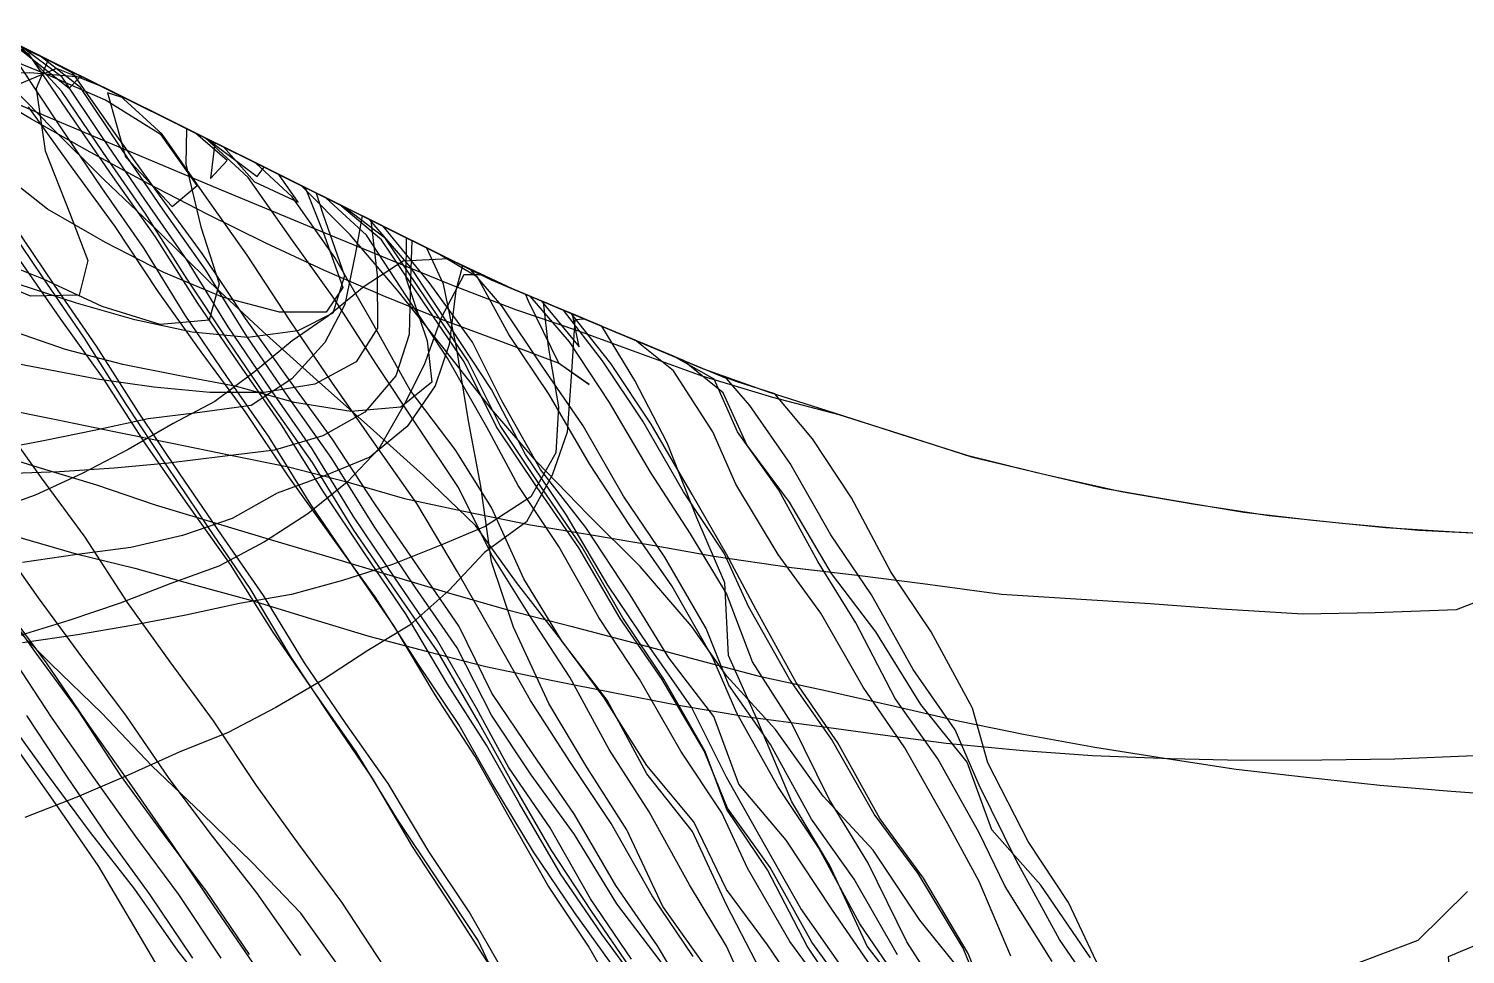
# Model space of a CAD drawing. Header units: metres. Extents: x -15 to 14.9, y 25.7 to 34.3.
# Drawn here: x -7.491 to -3.754, y 31.264 to 33.673 of the extents above; entities that cross this region are included whole.
import ezdxf

# ---------------------------------------------------------------- set-up
doc = ezdxf.new("R2010")
doc.units = ezdxf.units.M
doc.header["$MEASUREMENT"] = 0
doc.layers.add('Layer 01', color=12, linetype='Continuous', true_color=0xc80000)
doc.layers.add('Layer 02', color=192, linetype='Continuous', true_color=0x7d26cd)

msp = doc.modelspace()

# ---------------------------------------------------------------- linework, layer by layer
at = {"layer": 'Layer 01'}
for points in [[(-7.604, 33.673, 4.3773), (-7.4514, 33.5972, 4.2869), (-7.2988, 33.5213, 4.1965), (-7.1462, 33.4455, 4.1061), (-6.9936, 33.3696, 4.0158), (-6.841, 33.2938, 3.9254), (-6.6884, 33.2179, 3.835), (-6.5358, 33.1421, 3.7446), (-6.3832, 33.0662, 3.6542), (-6.2222, 32.9914, 3.565), (-6.061, 32.9239, 3.4846), (-5.8996, 32.8563, 3.404), (-5.7383, 32.7887, 3.3235), (-5.5677, 32.7281, 3.2512), (-5.3962, 32.6733, 3.1859), (-5.2238, 32.6182, 3.1203), (-5.0512, 32.5631, 3.0545), (-4.8758, 32.5196, 3.0027), (-4.6951, 32.4777, 2.9528), (-4.5161, 32.446, 2.915), (-4.3303, 32.4147, 2.8777), (-4.1511, 32.3944, 2.8535), (-3.9617, 32.3746, 2.8299), (-3.7821, 32.3636, 2.8168), (-3.591, 32.3541, 2.8055)], [(-7.6111, 33.5156, 4.505), (-7.4585, 33.4508, 4.4062), (-7.3061, 33.3864, 4.3071), (-7.1536, 33.3223, 4.2079), (-7.0011, 33.2584, 4.1084), (-6.8486, 33.1949, 4.0087), (-6.6962, 33.1316, 3.9088), (-6.5438, 33.0687, 3.8087), (-6.3914, 33.0061, 3.7084), (-6.2253, 32.9421, 3.6054), (-6.064, 32.8876, 3.5149), (-5.9023, 32.8289, 3.4272), (-5.7407, 32.77, 3.3399), (-5.5562, 32.7138, 3.255), (-5.3838, 32.6693, 3.1812), (-5.2113, 32.6142, 3.1155), (-5.0389, 32.5591, 3.0499), (-4.8426, 32.5119, 2.9935), (-4.6492, 32.4683, 2.9416), (-4.4629, 32.437, 2.9043), (-4.2645, 32.4062, 2.8676), (-4.0745, 32.3864, 2.844), (-3.8752, 32.3682, 2.8224), (-3.6832, 32.3587, 2.8109)], [(-7.5717, 32.6868, 5.0091), (-7.4204, 32.6559, 4.8935), (-7.2691, 32.6251, 4.7778), (-7.1178, 32.5943, 4.662), (-6.9665, 32.5635, 4.5463), (-6.8152, 32.5328, 4.4306), (-6.6641, 32.4937, 4.3193), (-6.5139, 32.4504, 4.2093), (-6.3639, 32.4187, 4.0921), (-6.1865, 32.3823, 3.9674), (-6.0276, 32.3563, 3.8613), (-5.8683, 32.3289, 3.7559), (-5.7089, 32.3005, 3.6509), (-5.5073, 32.2709, 3.5452), (-5.3367, 32.2506, 3.4577), (-5.1658, 32.2289, 3.3708), (-4.9608, 32.2018, 3.2768), (-4.7813, 32.1899, 3.2076), (-4.5745, 32.1771, 3.1386), (-4.3896, 32.1636, 3.0899), (-4.1774, 32.1506, 3.046), (-3.989, 32.1539, 3.0049), (-3.7776, 32.1618, 2.9712), (-3.6132, 32.2245, 2.907)], [(-7.6198, 32.5785, 5.1074), (-7.4673, 32.5322, 4.9987), (-7.3148, 32.486, 4.8899), (-7.1621, 32.4342, 4.7839), (-7.0096, 32.388, 4.6751), (-6.857, 32.3424, 4.5661), (-6.7045, 32.2967, 4.457), (-6.552, 32.2509, 4.348), (-6.3994, 32.2048, 4.2391), (-6.2426, 32.1595, 4.1323), (-6.0814, 32.1185, 4.0354), (-5.9199, 32.0759, 3.9391), (-5.7582, 32.0321, 3.8433), (-5.5912, 31.9877, 3.7587), (-5.4191, 31.9507, 3.6815), (-5.2465, 31.9121, 3.605), (-5.0736, 31.872, 3.5291), (-4.8989, 31.836, 3.4685), (-4.7177, 31.8031, 3.412), (-4.5372, 31.7744, 3.3684), (-4.3506, 31.7465, 3.3279), (-4.1673, 31.725, 3.3005), (-3.9769, 31.7045, 3.2763), (-3.7914, 31.6892, 3.263), (-3.5992, 31.6753, 3.2535)], [(-7.5208, 32.3509, 5.1358), (-7.3683, 32.3067, 5.0265), (-7.2157, 32.269, 4.9146), (-7.0632, 32.2267, 4.8046), (-6.9107, 32.1848, 4.6945), (-6.7584, 32.1386, 4.5863), (-6.6063, 32.0919, 4.4781), (-6.4544, 32.0523, 4.3664), (-6.3025, 32.0137, 4.2543), (-6.1279, 31.9771, 4.1432), (-5.9669, 31.9451, 4.0417), (-5.806, 31.9131, 3.9402), (-5.6205, 31.8821, 3.83), (-5.4486, 31.8596, 3.7455), (-5.2765, 31.8365, 3.6612), (-5.1047, 31.8137, 3.5769), (-4.9045, 31.7943, 3.4924), (-4.7239, 31.7819, 3.4255), (-4.5209, 31.7738, 3.3639), (-4.3353, 31.7694, 3.3115), (-4.1274, 31.7701, 3.2697), (-3.9378, 31.7727, 3.2336), (-3.7307, 31.7815, 3.2097)]]:
    msp.add_polyline3d(points, dxfattribs=at)
at = {"layer": 'Layer 02'}
for points in [[(-5.8878, 31.1629, 4.2801), (-6.0002, 31.3164, 4.3084), (-6.108, 31.4739, 4.3323), (-6.2144, 31.6566, 4.3407), (-6.3002, 31.8084, 4.3399), (-6.4035, 31.9699, 4.3594), (-6.5096, 32.1487, 4.3643), (-6.6176, 32.3079, 4.3755), (-6.7248, 32.4678, 4.3856), (-6.8341, 32.6423, 4.3803), (-6.944, 32.8005, 4.3802), (-7.0523, 32.96, 4.3778), (-7.1614, 33.1318, 4.3617), (-7.2725, 33.2888, 4.3493), (-7.3819, 33.4468, 4.3347), (-7.4899, 33.6057, 4.3179), (-7.5987, 33.6704, 4.3742)], [(-5.7455, 31.1015, 4.2003), (-5.8556, 31.2867, 4.2191), (-5.9639, 31.4437, 4.2435), (-6.0715, 31.628, 4.2519), (-6.1799, 31.7856, 4.263), (-6.2865, 31.9443, 4.2723), (-6.3715, 32.1171, 4.2605), (-6.4803, 32.2754, 4.2728), (-6.5894, 32.4337, 4.2855), (-6.7022, 32.6058, 4.2828), (-6.8154, 32.7617, 4.2871), (-6.9271, 32.9189, 4.2893), (-7.04, 33.0884, 4.2767), (-7.154, 33.2436, 4.2687), (-7.2662, 33.4001, 4.2578), (-7.3766, 33.5577, 4.2444), (-7.4877, 33.6152, 4.3084), (-7.5948, 33.6685, 4.3719)], [(-5.3729, 31.2266, 3.9577), (-5.4826, 31.3839, 3.9652), (-5.5924, 31.576, 3.9499), (-5.6762, 31.725, 3.9332), (-5.7669, 31.9075, 3.9146), (-5.8774, 32.065, 3.9136), (-5.9845, 32.225, 3.9089), (-6.0926, 32.4071, 3.8792), (-6.1993, 32.5651, 3.8608), (-6.2879, 32.7341, 3.8163), (-6.3914, 32.8917, 3.7962), (-6.4977, 33.0513, 3.7772), (-6.6036, 33.1758, 3.7848), (-6.7107, 33.229, 3.8482), (-6.8139, 33.2803, 3.9093), (-6.9015, 33.3238, 3.9612), (-6.9637, 33.3548, 3.998), (-6.9936, 33.3696, 4.0158), (-6.9848, 33.3652, 4.0105), (-6.9042, 33.2742, 4.0019), (-6.7908, 33.222, 3.9316), (-6.8404, 33.2935, 3.925), (-6.982, 33.3639, 4.0089), (-7.1347, 33.4398, 4.0993), (-7.2861, 33.515, 4.189), (-7.4361, 33.5896, 4.2779), (-7.5851, 33.6581, 4.3704)], [(-7.5081, 33.6254, 4.3205), (-7.365, 33.5542, 4.2357), (-7.4313, 33.5872, 4.275), (-7.5825, 33.6623, 4.3646)], [(-5.8466, 31.2438, 4.2264), (-5.9612, 31.3955, 4.2569), (-6.0718, 31.5763, 4.2735), (-6.184, 31.7312, 4.2884), (-6.2879, 31.8867, 4.2972), (-6.377, 32.0617, 4.2942), (-6.4858, 32.2201, 4.3064), (-6.594, 32.3792, 4.3179), (-6.7028, 32.5544, 4.3161), (-6.8138, 32.712, 4.3173), (-6.9228, 32.871, 4.3159), (-7.0306, 33.0446, 4.3012), (-7.1413, 33.2018, 4.2884), (-7.25, 33.3602, 4.2726), (-7.3567, 33.5198, 4.2541), (-7.4637, 33.6033, 4.2942), (-7.5692, 33.6557, 4.3567)], [(-5.6089, 31.135, 4.1094), (-5.6762, 31.2851, 4.0972), (-5.7724, 31.4448, 4.1125), (-5.8776, 31.6352, 4.1123), (-5.9813, 31.797, 4.1184), (-6.0836, 31.9851, 4.1065), (-6.188, 32.1453, 4.0997), (-6.2879, 32.305, 4.0899), (-6.3731, 32.479, 4.0621), (-6.4796, 32.639, 4.0577), (-6.5868, 32.7992, 4.0538), (-6.698, 32.9715, 4.0335), (-6.8099, 33.128, 4.0223), (-6.9206, 33.2854, 4.0093), (-7.0312, 33.3883, 4.0381), (-7.142, 33.4434, 4.1037), (-7.2454, 33.4948, 4.1649), (-7.3262, 33.5349, 4.2128), (-7.37, 33.5567, 4.2387), (-7.3607, 33.5521, 4.2332), (-7.2488, 33.4964, 4.1669), (-7.1727, 33.4586, 4.1218), (-7.3103, 33.527, 4.2034), (-7.4541, 33.5985, 4.2885), (-7.5612, 33.6517, 4.352)], [(-5.5989, 31.2435, 4.07), (-5.6762, 31.3929, 4.0632), (-5.7649, 31.5838, 4.0542), (-5.8836, 31.7341, 4.0756), (-5.9866, 31.9256, 4.0663), (-6.104, 32.0779, 4.0731), (-6.2038, 32.2415, 4.0612), (-6.2879, 32.4272, 4.017), (-6.3824, 32.5784, 4.0072), (-6.4988, 32.7321, 4.016), (-6.6006, 32.9137, 3.983), (-6.6949, 33.078, 3.9487), (-6.8057, 33.2355, 3.9357), (-6.9005, 33.3233, 3.9606), (-7.0105, 33.378, 4.0258), (-7.084, 33.4146, 4.0693), (-7.1041, 33.4245, 4.0812), (-7.081, 33.4131, 4.0675), (-7.01, 33.3778, 4.0255), (-7.1143, 33.4296, 4.0873), (-7.2659, 33.505, 4.1771), (-7.3941, 33.5687, 4.253), (-7.4876, 33.6152, 4.3084), (-7.5391, 33.6407, 4.3389)], [(-5.7633, 31.2585, 4.165), (-5.87, 31.4169, 4.1879), (-5.9759, 31.6043, 4.1944), (-6.0823, 31.7638, 4.2033), (-6.1859, 31.9251, 4.2094), (-6.2879, 32.1044, 4.1943), (-6.3758, 32.2595, 4.1901), (-6.4817, 32.4376, 4.1879), (-6.5927, 32.5949, 4.1894), (-6.7029, 32.7531, 4.1895), (-6.8113, 32.9127, 4.1871), (-6.9232, 33.0835, 4.1667), (-7.0344, 33.2404, 4.1547), (-7.1443, 33.3982, 4.1406), (-7.2543, 33.4992, 4.1702), (-7.3642, 33.5538, 4.2353), (-7.4649, 33.6039, 4.2949), (-7.5373, 33.6398, 4.3378)], [(-5.3981, 31.1432, 3.9971), (-5.5117, 31.2974, 4.0076), (-5.6217, 31.4885, 4.0019), (-5.688, 31.6328, 3.9797), (-5.7954, 31.7926, 3.9892), (-5.9027, 31.9802, 3.9763), (-6.0087, 32.1406, 3.9706), (-6.1123, 32.3259, 3.9461), (-6.218, 32.4841, 3.9268), (-6.2995, 32.6358, 3.8948), (-6.4023, 32.8153, 3.8654), (-6.5079, 32.9751, 3.8456), (-6.6129, 33.1354, 3.8248), (-6.7182, 33.2328, 3.8527), (-6.8239, 33.2853, 3.9153), (-6.9227, 33.3344, 3.9738), (-7.0016, 33.3736, 4.0205), (-7.0503, 33.3978, 4.0494), (-7.0615, 33.4034, 4.056), (-6.9512, 33.3486, 3.9907), (-6.9652, 33.3555, 3.9989), (-7.1176, 33.4313, 4.0892), (-7.2346, 33.4894, 4.1585), (-7.2867, 33.506, 4.1965), (-7.2398, 33.3396, 4.2785), (-7.1182, 33.2102, 4.2594), (-7.0534, 33.2652, 4.1541), (-7.1467, 33.3968, 4.144), (-7.2916, 33.4874, 4.2156), (-7.4427, 33.5532, 4.3122), (-7.5946, 33.6146, 4.413)], [(-7.5274, 33.6304, 4.3354), (-7.3861, 33.5186, 4.2836), (-7.356, 33.5498, 4.2304), (-7.4959, 33.6193, 4.3133)], [(-5.9195, 31.2196, 4.2839), (-6.0276, 31.3767, 4.3081), (-6.132, 31.5366, 4.329), (-6.2385, 31.7192, 4.3318), (-6.3229, 31.872, 4.3326), (-6.4273, 32.0515, 4.3433), (-6.5367, 32.2094, 4.3563), (-6.6455, 32.3681, 4.3685), (-6.7533, 32.5438, 4.3691), (-6.8641, 32.7014, 4.3701), (-6.9727, 32.8607, 4.3681), (-7.079, 33.0215, 4.363), (-7.1882, 33.193, 4.3408), (-7.2973, 33.3511, 4.3256), (-7.4053, 33.5099, 4.309), (-7.5133, 33.6279, 4.3236)], [(-5.923, 31.2514, 4.2762), (-6.0303, 31.409, 4.2998), (-6.1352, 31.5938, 4.3109), (-6.2432, 31.7511, 4.3219), (-6.3266, 31.905, 4.322), (-6.431, 32.0851, 4.329), (-6.539, 32.2441, 4.3402), (-6.6464, 32.4039, 4.3506), (-6.7544, 32.5796, 4.3473), (-6.8644, 32.7379, 4.3472), (-6.9725, 32.8975, 4.3445), (-7.0797, 33.0712, 4.3285), (-7.1897, 33.2288, 4.3148), (-7.2978, 33.3875, 4.2983), (-7.4043, 33.5472, 4.2794), (-7.5111, 33.6268, 4.3223)], [(-5.0524, 31.2038, 3.798), (-5.1733, 31.3529, 3.8139), (-5.2946, 31.5351, 3.8068), (-5.4249, 31.6761, 3.8184), (-5.5486, 31.8493, 3.8068), (-5.6751, 31.988, 3.8054), (-5.7673, 32.1181, 3.8052), (-5.9011, 32.2736, 3.8164), (-6.0369, 32.4089, 3.835), (-6.1704, 32.5469, 3.8502), (-6.2879, 32.6826, 3.8544), (-6.4108, 32.8403, 3.8544), (-6.5303, 32.9896, 3.8563), (-6.6549, 33.1363, 3.8651), (-6.7814, 33.2641, 3.8901), (-6.9096, 33.3279, 3.966), (-7.0359, 33.3907, 4.0408), (-7.1641, 33.4544, 4.1168), (-7.2769, 33.5104, 4.1836), (-7.3716, 33.5575, 4.2397), (-7.4406, 33.5918, 4.2806), (-7.472, 33.517, 4.3685), (-7.4489, 33.3555, 4.4699), (-7.385, 33.1944, 4.5313), (-7.3373, 33.0702, 4.5686), (-7.3602, 32.9792, 4.6476), (-7.4869, 32.9773, 4.7648), (-7.6373, 33.0409, 4.8621)], [(-5.3598, 31.1265, 3.9824), (-5.4664, 31.2859, 3.9877), (-5.5692, 31.4843, 3.9755), (-5.6753, 31.6414, 3.9674), (-5.7319, 31.7919, 3.9448), (-5.8389, 31.98, 3.9296), (-5.9459, 32.1397, 3.925), (-6.052, 32.324, 3.9008), (-6.1593, 32.4817, 3.8831), (-6.2646, 32.6404, 3.8633), (-6.3487, 32.8088, 3.8182), (-6.4558, 32.9676, 3.8006), (-6.5631, 33.1267, 3.783), (-6.6716, 33.2096, 3.8251), (-6.7801, 33.2635, 3.8893), (-6.8808, 33.3136, 3.949), (-6.9624, 33.3541, 3.9973), (-7.0159, 33.3807, 4.029), (-7.0348, 33.3901, 4.0402), (-7.0068, 33.3762, 4.0236), (-7.0183, 33.2832, 4.1062), (-6.975, 33.33, 4.0281), (-7.0576, 33.4015, 4.0537), (-7.2019, 33.4731, 4.1391), (-7.3482, 33.5459, 4.2258), (-7.4888, 33.5581, 4.3534), (-7.6261, 33.5565, 4.4882)], [(-5.3416, 31.1407, 3.9685), (-5.4543, 31.296, 3.9782), (-5.563, 31.49, 3.9698), (-5.6737, 31.6446, 3.9652), (-5.7347, 31.7934, 3.9461), (-5.844, 31.9796, 3.9336), (-5.9528, 32.1383, 3.9308), (-6.06, 32.3218, 3.9084), (-6.1684, 32.479, 3.8918), (-6.2745, 32.6372, 3.8729), (-6.3585, 32.8059, 3.83), (-6.4661, 32.9644, 3.8131), (-6.5739, 33.1233, 3.7961), (-6.6825, 33.215, 3.8315), (-6.7914, 33.2691, 3.896), (-6.8935, 33.3199, 3.9565), (-6.9772, 33.3615, 4.0061), (-7.0331, 33.3893, 4.0392), (-7.0544, 33.3998, 4.0518), (-7.0288, 33.3871, 4.0366), (-6.8971, 33.2885, 3.9841), (-6.8788, 33.3126, 3.9478), (-7.0047, 33.3751, 4.0223), (-7.1561, 33.4504, 4.112), (-7.2938, 33.5188, 4.1936), (-7.4188, 33.5694, 4.2765), (-7.5331, 33.5217, 4.4244)], [(-5.9293, 31.0995, 4.3232), (-6.0355, 31.2854, 4.3423), (-6.1408, 31.4441, 4.3641), (-6.245, 31.6271, 4.3745), (-6.3299, 31.7793, 4.3768), (-6.4343, 31.9397, 4.3977), (-6.5403, 32.1179, 4.407), (-6.6495, 32.2761, 4.4198), (-6.7579, 32.4351, 4.4314), (-6.8661, 32.61, 4.4302), (-6.9764, 32.768, 4.4306), (-7.0847, 32.9275, 4.4281), (-7.191, 33.1014, 4.4138), (-7.3009, 33.259, 4.3999), (-7.4088, 33.4179, 4.383), (-7.5149, 33.5777, 4.3637)], [(-4.7294, 31.2555, 3.6549), (-4.8585, 31.4446, 3.6335), (-4.9857, 31.5882, 3.6237), (-5.0499, 31.7645, 3.5718), (-5.1711, 31.9143, 3.5617), (-5.2881, 32.1033, 3.5229), (-5.4028, 32.2551, 3.4937), (-5.5125, 32.4413, 3.4368), (-5.6233, 32.59, 3.3919), (-5.6847, 32.7257, 3.3279), (-5.7899, 32.8104, 3.3492), (-5.893, 32.8535, 3.4007), (-5.9878, 32.8932, 3.448), (-6.0667, 32.9263, 3.4874), (-6.1255, 32.9509, 3.5167), (-6.1644, 32.9672, 3.5361), (-6.1877, 32.977, 3.5478), (-6.1989, 32.9816, 3.5533), (-6.192, 32.965, 3.5605), (-6.1134, 32.8037, 3.6198), (-6.0335, 32.7468, 3.5979), (-6.1131, 32.8024, 3.6205), (-6.263, 32.8588, 3.7002), (-6.4177, 32.9162, 3.8029), (-6.5695, 32.9775, 3.9038), (-6.7219, 33.0441, 4.001), (-6.8745, 33.1153, 4.095), (-7.0271, 33.1905, 4.1859), (-7.1796, 33.2694, 4.2738), (-7.3319, 33.3518, 4.3588), (-7.4839, 33.4377, 4.441), (-7.6356, 33.527, 4.5201)], [(-5.4629, 31.1318, 4.0345), (-5.5696, 31.2886, 4.0406), (-5.6762, 31.433, 4.0505), (-5.7615, 31.6091, 4.0414), (-5.8836, 31.7556, 4.0667), (-5.9948, 31.932, 4.069), (-6.1075, 32.0838, 4.0726), (-6.2222, 32.2321, 4.0796), (-6.3291, 32.3804, 4.0846), (-6.4642, 32.5106, 4.1254), (-6.6033, 32.6353, 4.1734), (-6.743, 32.759, 4.2225), (-6.8818, 32.8846, 4.2697), (-7.0192, 33.0127, 4.3139), (-7.1584, 33.1497, 4.345), (-7.296, 33.2808, 4.3783), (-7.4315, 33.4151, 4.4073), (-7.565, 33.5523, 4.432)], [(-5.9608, 31.2184, 4.3124), (-6.0712, 31.3733, 4.3389), (-6.1783, 31.531, 4.3623), (-6.2868, 31.7105, 4.3694), (-6.3723, 31.8627, 4.3777), (-6.479, 32.0212, 4.4012), (-6.5903, 32.195, 4.4105), (-6.7028, 32.3505, 4.4275), (-6.8146, 32.5068, 4.4435), (-6.9284, 32.6768, 4.4447), (-7.0424, 32.832, 4.4502), (-7.1546, 32.9889, 4.453), (-7.2662, 33.1583, 4.4433), (-7.3801, 33.3135, 4.4352), (-7.4921, 33.4701, 4.424)], [(-5.2913, 31.2203, 3.9172), (-5.4001, 31.3789, 3.9239), (-5.521, 31.5611, 3.9177), (-5.6444, 31.7069, 3.9237), (-5.7093, 31.8834, 3.8848), (-5.8264, 32.0361, 3.8912), (-5.9268, 32.1998, 3.8797), (-6.0421, 32.3753, 3.8605), (-6.1605, 32.5263, 3.8557), (-6.2604, 32.7044, 3.8166), (-6.3373, 32.8571, 3.77), (-6.4501, 33.0126, 3.7606), (-6.5696, 33.1589, 3.7646), (-6.6758, 33.2117, 3.8276), (-6.7961, 33.2715, 3.8988), (-6.8859, 33.3161, 3.952), (-6.9732, 33.3595, 4.0037), (-7.0401, 33.3927, 4.0433), (-7.0806, 33.4129, 4.0673), (-7.0829, 33.3204, 4.1405), (-7.0435, 33.1571, 4.2275), (-6.9961, 33.0095, 4.2946), (-7.022, 32.9145, 4.379), (-7.1492, 32.9037, 4.5024), (-7.3002, 32.9502, 4.611), (-7.4527, 33.0213, 4.7055), (-7.6054, 33.0816, 4.8069)], [(-5.2208, 31.1846, 3.8918), (-5.3296, 31.3433, 3.8983), (-5.4365, 31.5423, 3.8801), (-5.5426, 31.7011, 3.8714), (-5.6492, 31.8918, 3.841), (-5.7115, 32.0361, 3.807), (-5.8185, 32.2229, 3.785), (-5.9275, 32.3806, 3.7687), (-6.0325, 32.5404, 3.7479), (-6.1374, 32.7209, 3.703), (-6.2427, 32.8769, 3.6697), (-6.324, 33.0262, 3.6273), (-6.4274, 33.0882, 3.6804), (-6.5306, 33.1395, 3.7415), (-6.625, 33.1864, 3.7975), (-6.7008, 33.2241, 3.8424), (-6.752, 33.2496, 3.8727), (-6.7765, 33.2618, 3.8872), (-6.7723, 33.2597, 3.8847), (-6.722, 33.1342, 3.9319), (-6.6741, 32.9998, 3.9885), (-6.7175, 32.9353, 4.0802), (-6.8393, 32.9355, 4.1983), (-6.9876, 32.9741, 4.3095), (-7.1397, 33.0383, 4.4079), (-7.2916, 33.1165, 4.4973), (-7.4426, 33.2032, 4.5803), (-7.5881, 33.3182, 4.634)], [(-5.2315, 31.2633, 3.8725), (-5.3438, 31.4596, 3.8645), (-5.4548, 31.6163, 3.8593), (-5.5614, 31.8106, 3.8341), (-5.6705, 31.9651, 3.8148), (-5.7295, 32.1121, 3.7806), (-5.837, 32.2981, 3.7513), (-5.9442, 32.4567, 3.733), (-6.0492, 32.6393, 3.6932), (-6.1559, 32.7952, 3.6612), (-6.2605, 32.9518, 3.6268), (-6.3412, 33.0454, 3.6294), (-6.4439, 33.0964, 3.6902), (-6.5432, 33.1458, 3.749), (-6.6281, 33.188, 3.7993), (-6.6915, 33.2195, 3.8368), (-6.73, 33.2386, 3.8597), (-6.7432, 33.2452, 3.8675), (-6.726, 33.1916, 3.8918), (-6.6702, 33.0299, 3.9615), (-6.7005, 32.9331, 4.0653), (-6.791, 32.8865, 4.1852), (-6.9212, 32.8694, 4.3155), (-7.0659, 32.8831, 4.4392), (-7.2154, 32.9153, 4.5556), (-7.3667, 32.9584, 4.6668), (-7.5188, 33.0086, 4.7741)], [(-5.7311, 31.2324, 4.1513), (-5.8415, 31.3883, 4.1775), (-5.9357, 31.5884, 4.1726), (-6.0394, 31.7509, 4.1784), (-6.1384, 31.9166, 4.1795), (-6.2307, 32.1158, 4.1464), (-6.2879, 32.2855, 4.1), (-6.3149, 32.4824, 4.0067), (-6.3471, 32.653, 3.9274), (-6.3783, 32.8439, 3.8201), (-6.4126, 33.0084, 3.7273), (-6.4556, 33.1022, 3.6971), (-6.5124, 33.1305, 3.7308), (-6.5718, 33.16, 3.7659), (-6.6108, 33.1794, 3.7891), (-6.6241, 33.186, 3.7969), (-6.6232, 33.1855, 3.7964), (-6.6238, 33.1858, 3.7967), (-6.6415, 33.0896, 3.8879), (-6.6687, 32.9557, 4.017), (-6.7213, 32.8563, 4.1407), (-6.8065, 32.762, 4.2788), (-6.9123, 32.6928, 4.4197), (-7.0466, 32.6744, 4.5545), (-7.1808, 32.6575, 4.684), (-7.3165, 32.6286, 4.8172), (-7.4525, 32.6004, 4.9503), (-7.5895, 32.5746, 5.083)], [(-6.2879, 31.2285, 4.5324), (-6.3891, 31.3859, 4.5648), (-6.493, 31.5445, 4.5989), (-6.597, 31.7225, 4.6236), (-6.7045, 31.8805, 4.6481), (-6.8106, 32.0398, 4.6708), (-6.9157, 32.2166, 4.6826), (-7.0241, 32.3754, 4.6944), (-7.1316, 32.535, 4.7049), (-7.2377, 32.6958, 4.7136), (-7.3467, 32.8679, 4.7061), (-7.4552, 33.027, 4.7041), (-7.5631, 33.1868, 4.7011)], [(-5.1031, 31.1347, 3.8462), (-5.207, 31.2969, 3.8491), (-5.3083, 31.5033, 3.8273), (-5.4083, 31.6665, 3.8135), (-5.5073, 31.8666, 3.7747), (-5.6085, 32.0253, 3.7487), (-5.6762, 32.2033, 3.6877), (-5.7702, 32.3585, 3.6614), (-5.8742, 32.519, 3.6393), (-5.9802, 32.7006, 3.5896), (-6.0843, 32.8579, 3.5543), (-6.1873, 32.9768, 3.5476), (-6.2879, 33.0189, 3.5978), (-6.3665, 33.058, 3.6443), (-6.4522, 33.1005, 3.6951), (-6.52, 33.1342, 3.7352), (-6.5668, 33.1575, 3.7629), (-6.5935, 33.1708, 3.7788), (-6.601, 33.1745, 3.7832), (-6.5849, 33.0314, 3.8774), (-6.5842, 32.8938, 3.9823), (-6.6399, 32.8065, 4.0978), (-6.7471, 32.7481, 4.2332), (-6.8785, 32.7262, 4.3675), (-7.02, 32.7267, 4.4968), (-7.1657, 32.7401, 4.6217), (-7.3133, 32.7611, 4.7435), (-7.4628, 32.7895, 4.8609), (-7.6137, 32.818, 4.9774)], [(-6.2594, 31.2248, 4.5142), (-6.3453, 31.3752, 4.5327), (-6.4509, 31.5321, 4.5688), (-6.5567, 31.7084, 4.5958), (-6.6661, 31.8647, 4.6225), (-6.7739, 32.0226, 4.6473), (-6.8803, 32.1983, 4.6613), (-6.99, 32.3561, 4.6747), (-7.0986, 32.515, 4.6866), (-7.2056, 32.6751, 4.6964), (-7.3149, 32.8471, 4.6902), (-7.4239, 33.0059, 4.6888), (-7.5319, 33.1656, 4.6861)], [(-4.9908, 31.124, 3.7951), (-5.0476, 31.2665, 3.7758), (-5.1638, 31.4622, 3.7667), (-5.2775, 31.6178, 3.7634), (-5.3868, 31.8144, 3.7344), (-5.4949, 31.9713, 3.7133), (-5.5999, 32.1622, 3.6689), (-5.6762, 32.3057, 3.6224), (-5.7659, 32.461, 3.5927), (-5.8721, 32.6441, 3.5443), (-5.9769, 32.8015, 3.5094), (-6.0791, 32.9314, 3.4936), (-6.1804, 32.9739, 3.5441), (-6.2746, 33.0133, 3.5911), (-6.3411, 33.0453, 3.6293), (-6.4062, 33.0777, 3.6678), (-6.4517, 33.1003, 3.6948), (-6.4799, 33.1143, 3.7115), (-6.4946, 33.1216, 3.7202), (-6.4982, 33.0227, 3.7997), (-6.5017, 32.8773, 3.9146), (-6.5367, 32.77, 4.0266), (-6.6171, 32.6751, 4.1607), (-6.7264, 32.6136, 4.3), (-6.8516, 32.576, 4.4385), (-6.9877, 32.5595, 4.5668), (-7.1276, 32.5421, 4.6977), (-7.2691, 32.5293, 4.8276), (-7.4117, 32.5201, 4.9566), (-7.5555, 32.5146, 5.0846)], [(-5.0025, 31.1377, 3.7952), (-5.0603, 31.2799, 3.7781), (-5.1776, 31.4742, 3.7691), (-5.2923, 31.6291, 3.7666), (-5.403, 31.8241, 3.7385), (-5.5125, 31.9801, 3.7186), (-5.6193, 32.1693, 3.6759), (-5.6825, 32.3083, 3.6256), (-5.7879, 32.4682, 3.6051), (-5.8943, 32.6513, 3.557), (-5.9987, 32.8088, 3.5217), (-6.1003, 32.9403, 3.5042), (-6.2012, 32.9826, 3.5545), (-6.2879, 33.0189, 3.5978), (-6.3603, 33.0549, 3.6407), (-6.4249, 33.087, 3.6789), (-6.4694, 33.1091, 3.7053), (-6.4962, 33.1224, 3.7212), (-6.5091, 33.1288, 3.7288), (-6.5101, 33.025, 3.8095), (-6.455, 32.8607, 3.8818), (-6.4427, 32.7535, 3.951), (-6.523, 32.6881, 4.0662), (-6.6534, 32.6773, 4.1925), (-6.8, 32.7002, 4.3122), (-6.9509, 32.7418, 4.4239), (-7.0987, 32.7699, 4.5413), (-7.2464, 32.7992, 4.658), (-7.3956, 32.8378, 4.77), (-7.5458, 32.8905, 4.874)], [(-4.8294, 31.2454, 3.6959), (-4.9514, 31.4405, 3.6715), (-5.019, 31.5805, 3.6398), (-5.1268, 31.7731, 3.6104), (-5.2372, 31.93, 3.5905), (-5.3402, 32.1273, 3.5383), (-5.4389, 32.2862, 3.4952), (-5.5411, 32.4743, 3.4293), (-5.6479, 32.6239, 3.3813), (-5.7079, 32.7614, 3.3196), (-5.8143, 32.8206, 3.3615), (-5.9079, 32.8598, 3.4082), (-6.0003, 32.8985, 3.4543), (-6.0574, 32.9224, 3.4827), (-6.064, 32.9251, 3.486), (-6.0955, 32.9383, 3.5017), (-6.1455, 32.9593, 3.5267), (-6.1573, 32.9642, 3.5326), (-6.0598, 32.8455, 3.5436), (-6.0764, 32.9303, 3.4922), (-6.2331, 32.9959, 3.5704), (-6.3994, 33.0743, 3.6638), (-6.5175, 33.0684, 3.7834), (-6.6187, 33.0021, 3.9328), (-6.7114, 32.9255, 4.0818), (-6.8059, 32.8605, 4.2155), (-6.9047, 32.7791, 4.3578), (-7.0073, 32.7032, 4.5002), (-7.1159, 32.6453, 4.6338), (-7.2326, 32.5781, 4.7705), (-7.3522, 32.5158, 4.907), (-7.4748, 32.4591, 5.0433), (-7.6009, 32.4139, 5.1766)], [(-6.2399, 31.1252, 4.5246), (-6.3223, 31.3006, 4.5376), (-6.4274, 31.4577, 4.5732), (-6.5324, 31.6154, 4.6085), (-6.64, 31.7908, 4.6313), (-6.7491, 31.9474, 4.6577), (-6.857, 32.1053, 4.6824), (-6.9663, 32.2784, 4.6945), (-7.0775, 32.435, 4.7098), (-7.188, 32.5924, 4.7242), (-7.2979, 32.7634, 4.7279), (-7.41, 32.9201, 4.7308), (-7.5201, 33.0784, 4.7308)], [(-4.9364, 31.2594, 3.7319), (-5.019, 31.4539, 3.6923), (-5.1007, 31.6042, 3.674), (-5.212, 31.802, 3.643), (-5.3208, 31.9595, 3.622), (-5.4308, 32.1521, 3.5758), (-5.5418, 32.3047, 3.544), (-5.6519, 32.488, 3.4881), (-5.7114, 32.6242, 3.4277), (-5.8138, 32.7829, 3.3899), (-5.9139, 32.8623, 3.4111), (-6.01, 32.9025, 3.4591), (-6.1089, 32.9439, 3.5085), (-6.1803, 32.9738, 3.5441), (-6.2468, 33.0017, 3.5773), (-6.3156, 33.0327, 3.6142), (-6.3361, 33.0428, 3.6263), (-6.3155, 33.0326, 3.6141), (-6.3594, 33.0326, 3.6569), (-6.4184, 32.9205, 3.8004), (-6.4628, 32.7982, 3.9375), (-6.5149, 32.695, 4.0543), (-6.5804, 32.58, 4.1877), (-6.6626, 32.4932, 4.3183), (-6.7656, 32.4108, 4.4508), (-6.8781, 32.3378, 4.5868), (-6.9969, 32.2746, 4.7231), (-7.122, 32.2295, 4.8526), (-7.2534, 32.1785, 4.9836), (-7.3869, 32.1327, 5.1141), (-7.5222, 32.0915, 5.2444)], [(-5.1927, 31.1334, 3.8932), (-5.3105, 31.2856, 3.9066), (-5.4077, 31.4957, 3.8839), (-5.5059, 31.6609, 3.8683), (-5.5949, 31.8708, 3.8216), (-5.6708, 32.0418, 3.775), (-5.6805, 32.231, 3.6733), (-5.753, 32.3998, 3.6217), (-5.8309, 32.5951, 3.5481), (-5.915, 32.7576, 3.4924), (-6.0008, 32.8987, 3.4545), (-6.0897, 32.9359, 3.4988), (-6.1742, 32.9713, 3.541), (-6.2431, 33.0001, 3.5754), (-6.2921, 33.021, 3.6002), (-6.3274, 33.0385, 3.6212), (-6.3481, 33.0488, 3.6334), (-6.3631, 33.0563, 3.6423), (-6.3803, 32.9915, 3.7087), (-6.3976, 32.8508, 3.8336), (-6.4342, 32.7437, 3.9495), (-6.5066, 32.6375, 4.0834), (-6.6037, 32.5581, 4.223), (-6.7175, 32.5115, 4.3566), (-6.8449, 32.4644, 4.4919), (-6.9622, 32.3982, 4.6286), (-7.0914, 32.3545, 4.7639), (-7.226, 32.323, 4.8975), (-7.3653, 32.3049, 5.0248), (-7.5078, 32.2838, 5.1527)], [(-4.7014, 31.1453, 3.679), (-4.8104, 31.3028, 3.6705), (-4.9217, 31.5078, 3.632), (-5.019, 31.7048, 3.5856), (-5.0812, 31.8484, 3.5456), (-5.1905, 32.0059, 3.5248), (-5.2993, 32.1997, 3.4681), (-5.4045, 32.3561, 3.4304), (-5.5102, 32.5415, 3.3583), (-5.6155, 32.6922, 3.3087), (-5.6762, 32.7628, 3.2925), (-5.7804, 32.8064, 3.3445), (-5.8805, 32.8483, 3.3945), (-5.9672, 32.8846, 3.4377), (-6.0358, 32.9133, 3.472), (-6.0855, 32.9341, 3.4968), (-6.1195, 32.9484, 3.5137), (-6.1421, 32.9578, 3.525), (-6.1532, 32.9625, 3.5305), (-6.1402, 32.8463, 3.609), (-6.1134, 32.6889, 3.7078), (-6.1198, 32.5695, 3.7967), (-6.1848, 32.4548, 3.9199), (-6.3042, 32.3779, 4.0634), (-6.4196, 32.3292, 4.192), (-6.5452, 32.279, 4.3275), (-6.6752, 32.2374, 4.4624), (-6.8077, 32.201, 4.5967), (-6.9434, 32.1776, 4.7247), (-7.0828, 32.1471, 4.8539), (-7.2232, 32.1198, 4.9827), (-7.3647, 32.0956, 5.111), (-7.5072, 32.0747, 5.2388)], [(-4.6851, 31.184, 3.6607), (-4.787, 31.3995, 3.6243), (-4.8918, 31.5577, 3.5997), (-4.9965, 31.7625, 3.5463), (-5.0366, 31.9049, 3.4912), (-5.1436, 32.1032, 3.4378), (-5.2489, 32.26, 3.4), (-5.3513, 32.4525, 3.3272), (-5.4521, 32.606, 3.2725), (-5.5505, 32.7226, 3.2446), (-5.6482, 32.7538, 3.2819), (-5.699, 32.7723, 3.3039), (-5.7888, 32.8099, 3.3487), (-5.866, 32.8422, 3.3872), (-5.9273, 32.8679, 3.4178), (-5.9747, 32.8877, 3.4415), (-6.0128, 32.9037, 3.4605), (-6.045, 32.9172, 3.4766), (-6.0704, 32.9151, 3.499), (-6.0803, 32.7675, 3.6204), (-6.0904, 32.623, 3.7395), (-6.1299, 32.5109, 3.8418), (-6.1961, 32.3896, 3.9702), (-6.3055, 32.3101, 4.1026), (-6.3989, 32.2108, 4.2356), (-6.4998, 32.1212, 4.3701), (-6.6091, 32.0545, 4.4962), (-6.7269, 31.9775, 4.6266), (-6.8482, 31.9069, 4.7573), (-6.9723, 31.8414, 4.8882), (-7.1003, 31.7903, 5.0133), (-7.2326, 31.7302, 5.1394), (-7.3663, 31.6736, 5.2655), (-7.5014, 31.6207, 5.3917)], [(-6.566, 31.2308, 4.7532), (-6.677, 31.3999, 4.7936), (-6.7887, 31.5509, 4.8364), (-6.899, 31.7036, 4.8776), (-7.0107, 31.8722, 4.9075), (-7.1236, 32.0253, 4.9386), (-7.2348, 32.1802, 4.9673), (-7.3448, 32.3496, 4.9871), (-7.458, 32.5045, 5.005), (-7.5699, 32.6607, 5.0212)], [(-6.7834, 31.2615, 4.9184), (-6.898, 31.4243, 4.9649), (-7.013, 31.5717, 5.0116), (-7.1262, 31.7214, 5.056), (-7.2385, 31.8868, 5.0919), (-7.3532, 32.038, 5.1252), (-7.4657, 32.1916, 5.1556), (-7.5763, 32.3471, 5.1837)], [(-6.9172, 31.264, 5.0237), (-7.029, 31.4288, 5.0696), (-7.142, 31.5785, 5.1139), (-7.2529, 31.7306, 5.1558), (-7.3621, 31.8982, 5.1906), (-7.4746, 32.0516, 5.2211), (-7.5851, 32.2071, 5.2491)], [(-6.8976, 31.227, 5.0164), (-7.0097, 31.3904, 5.066), (-7.1152, 31.5476, 5.1019), (-7.2233, 31.7024, 5.1407), (-7.332, 31.8567, 5.18), (-7.4447, 32.0226, 5.2082), (-7.5578, 32.1755, 5.2394)], [(-6.671, 31.2133, 4.8401), (-6.7839, 31.3714, 4.8891), (-6.9101, 31.5031, 4.9499), (-7.0402, 31.6295, 5.0153), (-7.1709, 31.755, 5.0816), (-7.3014, 31.8921, 5.1424), (-7.4339, 32.0199, 5.2002), (-7.5641, 32.1515, 5.2546)], [(-6.9909, 31.2541, 5.0842), (-7.1009, 31.4198, 5.1306), (-7.2128, 31.5707, 5.1737), (-7.3224, 31.724, 5.2142), (-7.4302, 31.8792, 5.2525), (-7.5408, 32.047, 5.2784)], [(-6.9881, 31.1289, 5.1098), (-7.1023, 31.2729, 5.1682), (-7.2155, 31.4338, 5.2191), (-7.3303, 31.5814, 5.2655), (-7.4427, 31.732, 5.309), (-7.5528, 31.8849, 5.35)], [(-7.0646, 31.2543, 5.1425), (-7.1752, 31.419, 5.1911), (-7.2856, 31.5713, 5.2325), (-7.3923, 31.7275, 5.2697), (-7.4965, 31.886, 5.3041)], [(-7.1112, 31.1573, 5.2009), (-7.2069, 31.3193, 5.2407), (-7.309, 31.4924, 5.2763), (-7.416, 31.6478, 5.314), (-7.5242, 31.8024, 5.3528)], [(-3.7489, 31.4274, 3.3823), (-3.8782, 31.3003, 3.4457), (-4.055, 31.2335, 3.4968)], [(-3.6826, 31.306, 3.427), (-3.7992, 31.2581, 3.4566), (-3.7865, 31.1216, 3.4986), (-3.6108, 31.056, 3.505)]]:
    msp.add_polyline3d(points, dxfattribs=at)

doc.saveas('drawing.dxf')
